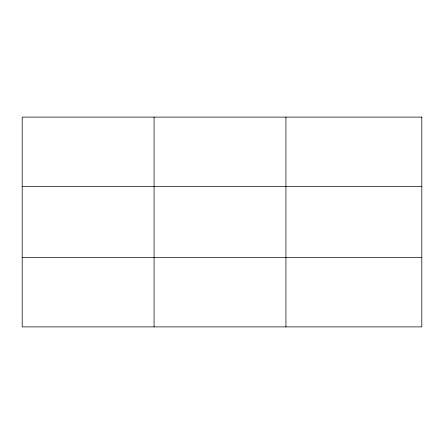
<?xml version="1.0" encoding="UTF-8"?>
<svg xmlns="http://www.w3.org/2000/svg" width="444" height="444" viewBox="0 0 444 444"><rect width="100%" height="100%" fill="white"/><g stroke="black" fill="none" stroke-linecap="round" stroke-linejoin="round"><path stroke-width="0.67" d="M154.068 117.105L154.068 326.895M285.936 117.105L285.936 326.895M22.2 186.336L421.8 186.336M22.2 257.664L421.8 257.664M421.8 117.105L421.8 326.895L22.2 326.895L22.2 117.105L421.8 117.105"/></g></svg>
